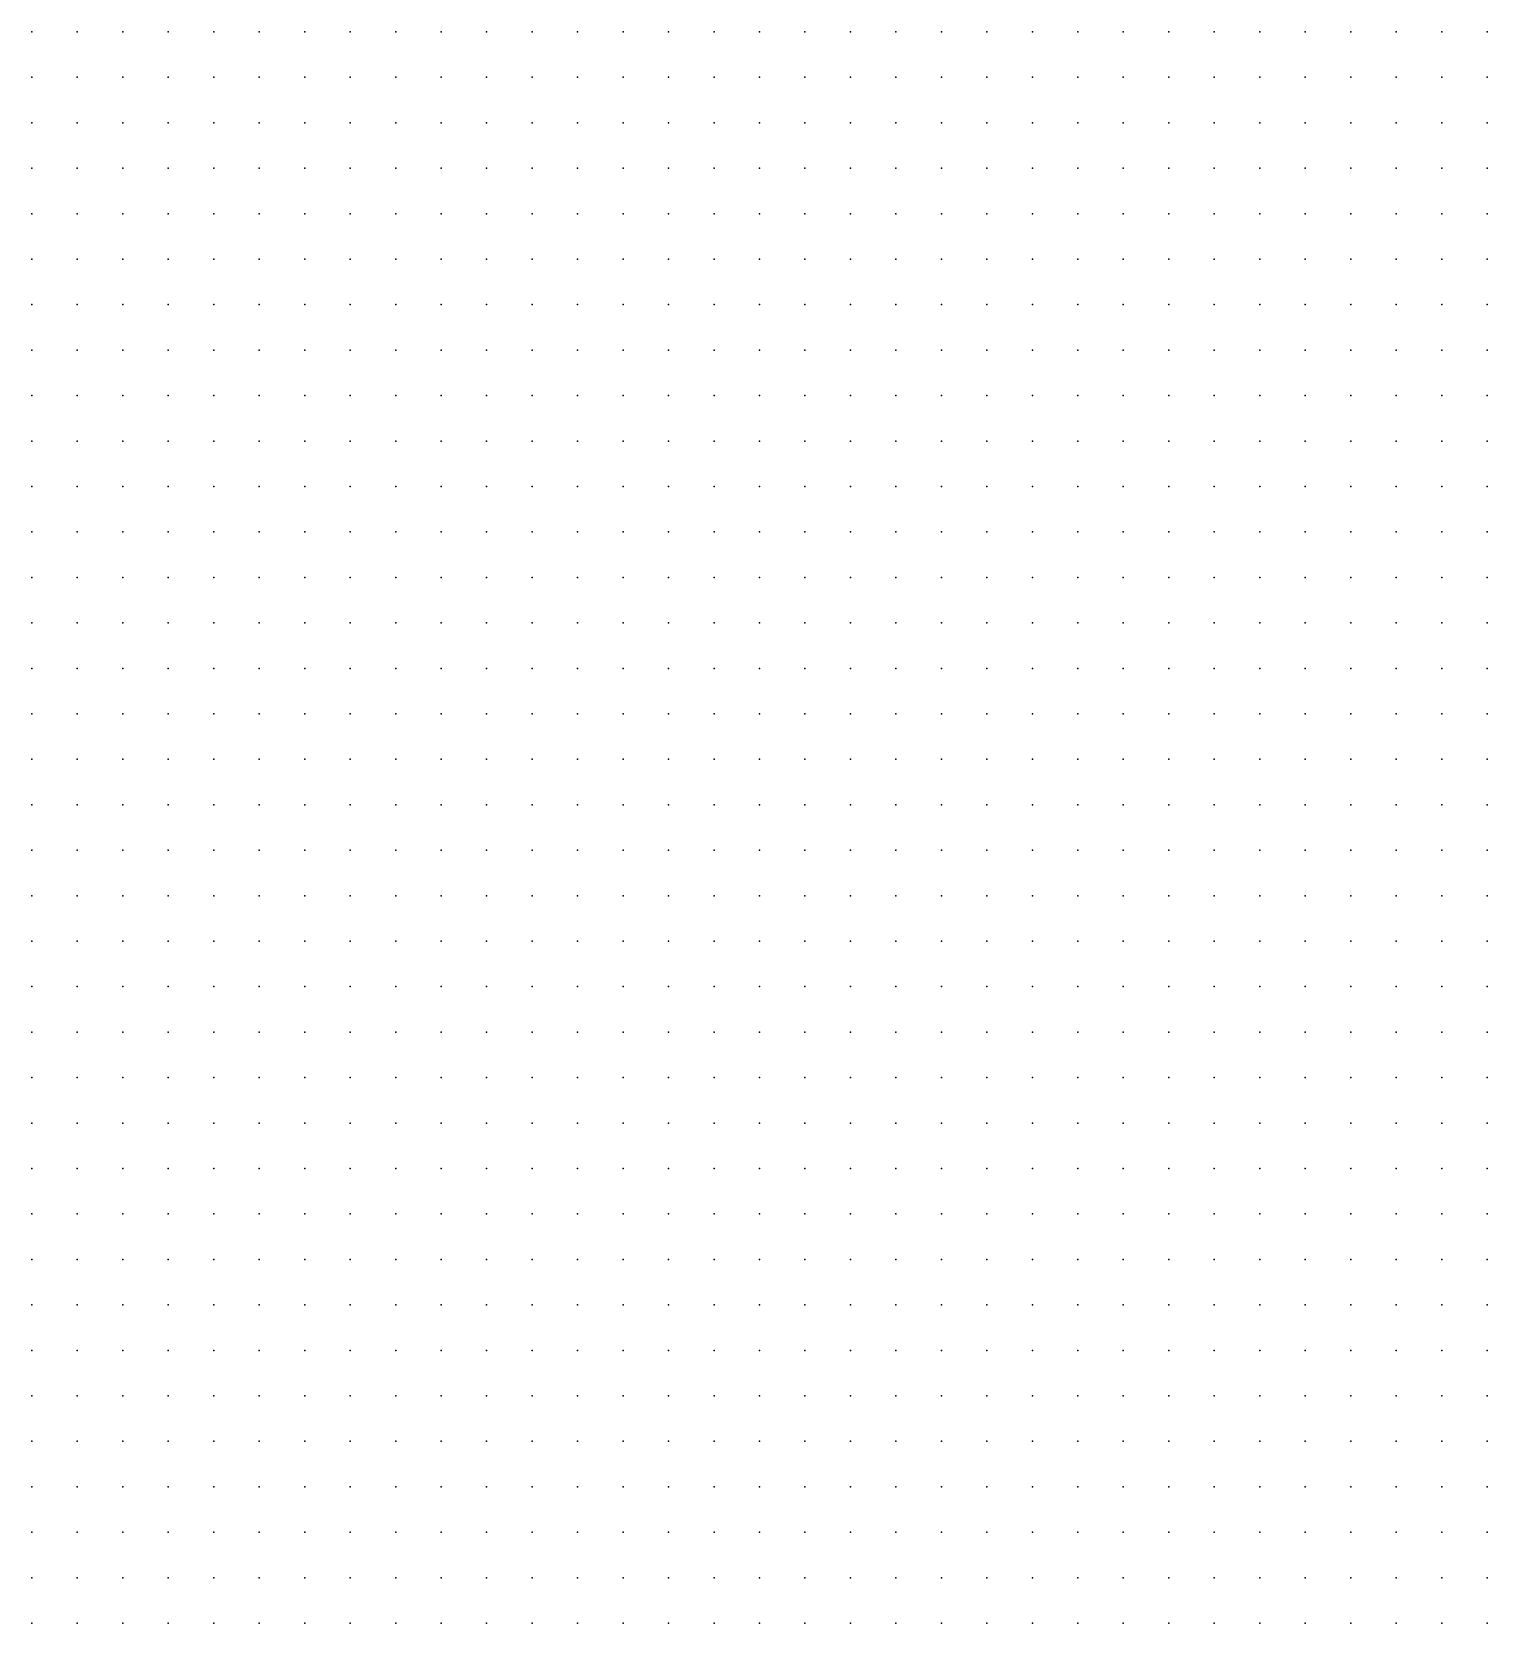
# Model space of a CAD drawing. Header units: metres. Extents: x 287878 to 288137, y 62805 to 63074.
# Drawn here: x 287975 to 288007, y 62840 to 62875 of the extents above; entities that cross this region are included whole.
import ezdxf

# ---------------------------------------------------------------- set-up
doc = ezdxf.new("R2010")
doc.units = ezdxf.units.M
doc.layers.add('SURVEY_INTERP', color=8, linetype='Continuous')

msp = doc.modelspace()

# ---------------------------------------------------------------- linework, layer by layer
at = {"layer": 'SURVEY_INTERP'}
for p in [(287975, 62875, 117.799), (287976, 62875, 117.784), (287977, 62875, 117.769), (287978, 62875, 117.754), (287979, 62875, 117.74), (287980, 62875, 117.725), (287981, 62875, 117.711), (287982, 62875, 117.697), (287983, 62875, 117.684), (287984, 62875, 117.67), (287985, 62875, 117.657), (287986, 62875, 117.645), (287987, 62875, 117.632), (287988, 62875, 117.621), (287989, 62875, 117.609), (287990, 62875, 117.598), (287991, 62875, 117.587), (287992, 62875, 117.577), (287993, 62875, 117.567), (287994, 62875, 117.558), (287995, 62875, 117.55), (287996, 62875, 117.542), (287997, 62875, 117.535), (287998, 62875, 117.528), (287999, 62875, 117.522), (288000, 62875, 117.517), (288001, 62875, 117.513), (288002, 62875, 117.51), (288003, 62875, 117.508), (288004, 62875, 117.507), (288005, 62875, 117.507), (288006, 62875, 117.509), (288007, 62875, 117.512), (287975, 62874, 117.774), (287976, 62874, 117.759), (287977, 62874, 117.744), (287978, 62874, 117.729), (287979, 62874, 117.715), (287980, 62874, 117.7), (287981, 62874, 117.686), (287982, 62874, 117.672), (287983, 62874, 117.658), (287984, 62874, 117.645), (287985, 62874, 117.632), (287986, 62874, 117.619), (287987, 62874, 117.606), (287988, 62874, 117.594), (287989, 62874, 117.583), (287990, 62874, 117.571), (287991, 62874, 117.561), (287992, 62874, 117.55), (287993, 62874, 117.54), (287994, 62874, 117.531), (287995, 62874, 117.522), (287996, 62874, 117.514), (287997, 62874, 117.507), (287998, 62874, 117.5), (287999, 62874, 117.494), (288000, 62874, 117.489), (288001, 62874, 117.485), (288002, 62874, 117.482), (288003, 62874, 117.48), (288004, 62874, 117.479), (288005, 62874, 117.479), (288006, 62874, 117.48), (288007, 62874, 117.483), (287975, 62873, 117.75), (287976, 62873, 117.734), (287977, 62873, 117.719), (287978, 62873, 117.704), (287979, 62873, 117.69), (287980, 62873, 117.675), (287981, 62873, 117.661), (287982, 62873, 117.647), (287983, 62873, 117.633), (287984, 62873, 117.619), (287985, 62873, 117.606), (287986, 62873, 117.593), (287987, 62873, 117.58), (287988, 62873, 117.568), (287989, 62873, 117.556), (287990, 62873, 117.545), (287991, 62873, 117.534), (287992, 62873, 117.523), (287993, 62873, 117.513), (287994, 62873, 117.504), (287995, 62873, 117.495), (287996, 62873, 117.487), (287997, 62873, 117.479), (287998, 62873, 117.472), (287999, 62873, 117.466), (288000, 62873, 117.461), (288001, 62873, 117.457), (288002, 62873, 117.453), (288003, 62873, 117.451), (288004, 62873, 117.45), (288005, 62873, 117.45), (288006, 62873, 117.451), (288007, 62873, 117.454), (287975, 62872, 117.725), (287976, 62872, 117.71), (287977, 62872, 117.695), (287978, 62872, 117.68), (287979, 62872, 117.665), (287980, 62872, 117.65), (287981, 62872, 117.636), (287982, 62872, 117.621), (287983, 62872, 117.607), (287984, 62872, 117.594), (287985, 62872, 117.58), (287986, 62872, 117.567), (287987, 62872, 117.555), (287988, 62872, 117.542), (287989, 62872, 117.53), (287990, 62872, 117.519), (287991, 62872, 117.507), (287992, 62872, 117.497), (287993, 62872, 117.486), (287994, 62872, 117.477), (287995, 62872, 117.468), (287996, 62872, 117.459), (287997, 62872, 117.452), (287998, 62872, 117.444), (287999, 62872, 117.438), (288000, 62872, 117.433), (288001, 62872, 117.428), (288002, 62872, 117.425), (288003, 62872, 117.422), (288004, 62872, 117.421), (288005, 62872, 117.421), (288006, 62872, 117.422), (288007, 62872, 117.425), (287975, 62871, 117.701), (287976, 62871, 117.685), (287977, 62871, 117.67), (287978, 62871, 117.655), (287979, 62871, 117.64), (287980, 62871, 117.625), (287981, 62871, 117.611), (287982, 62871, 117.596), (287983, 62871, 117.582), (287984, 62871, 117.568), (287985, 62871, 117.555), (287986, 62871, 117.541), (287987, 62871, 117.529), (287988, 62871, 117.516), (287989, 62871, 117.504), (287990, 62871, 117.492), (287991, 62871, 117.481), (287992, 62871, 117.47), (287993, 62871, 117.459), (287994, 62871, 117.449), (287995, 62871, 117.44), (287996, 62871, 117.432), (287997, 62871, 117.424), (287998, 62871, 117.416), (287999, 62871, 117.41), (288000, 62871, 117.404), (288001, 62871, 117.399), (288002, 62871, 117.396), (288003, 62871, 117.393), (288004, 62871, 117.391), (288005, 62871, 117.391), (288006, 62871, 117.392), (288007, 62871, 117.395), (287975, 62870, 117.677), (287976, 62870, 117.661), (287977, 62870, 117.646), (287978, 62870, 117.63), (287979, 62870, 117.615), (287980, 62870, 117.6), (287981, 62870, 117.586), (287982, 62870, 117.571), (287983, 62870, 117.557), (287984, 62870, 117.543), (287985, 62870, 117.529), (287986, 62870, 117.516), (287987, 62870, 117.503), (287988, 62870, 117.49), (287989, 62870, 117.477), (287990, 62870, 117.465), (287991, 62870, 117.454), (287992, 62870, 117.443), (287993, 62870, 117.432), (287994, 62870, 117.422), (287995, 62870, 117.413), (287996, 62870, 117.404), (287997, 62870, 117.395), (287998, 62870, 117.388), (287999, 62870, 117.381), (288000, 62870, 117.375), (288001, 62870, 117.37), (288002, 62870, 117.366), (288003, 62870, 117.363), (288004, 62870, 117.362), (288005, 62870, 117.361), (288006, 62870, 117.362), (288007, 62870, 117.365), (287975, 62869, 117.653), (287976, 62869, 117.637), (287977, 62869, 117.621), (287978, 62869, 117.606), (287979, 62869, 117.591), (287980, 62869, 117.576), (287981, 62869, 117.561), (287982, 62869, 117.546), (287983, 62869, 117.532), (287984, 62869, 117.518), (287985, 62869, 117.504), (287986, 62869, 117.49), (287987, 62869, 117.477), (287988, 62869, 117.464), (287989, 62869, 117.451), (287990, 62869, 117.439), (287991, 62869, 117.427), (287992, 62869, 117.416), (287993, 62869, 117.405), (287994, 62869, 117.395), (287995, 62869, 117.385), (287996, 62869, 117.376), (287997, 62869, 117.367), (287998, 62869, 117.359), (287999, 62869, 117.352), (288000, 62869, 117.346), (288001, 62869, 117.341), (288002, 62869, 117.337), (288003, 62869, 117.333), (288004, 62869, 117.331), (288005, 62869, 117.331), (288006, 62869, 117.331), (288007, 62869, 117.334), (287975, 62868, 117.629), (287976, 62868, 117.613), (287977, 62868, 117.597), (287978, 62868, 117.582), (287979, 62868, 117.566), (287980, 62868, 117.551), (287981, 62868, 117.536), (287982, 62868, 117.521), (287983, 62868, 117.507), (287984, 62868, 117.492), (287985, 62868, 117.478), (287986, 62868, 117.464), (287987, 62868, 117.451), (287988, 62868, 117.438), (287989, 62868, 117.425), (287990, 62868, 117.412), (287991, 62868, 117.4), (287992, 62868, 117.389), (287993, 62868, 117.378), (287994, 62868, 117.367), (287995, 62868, 117.357), (287996, 62868, 117.348), (287997, 62868, 117.339), (287998, 62868, 117.331), (287999, 62868, 117.323), (288000, 62868, 117.317), (288001, 62868, 117.311), (288002, 62868, 117.307), (288003, 62868, 117.303), (288004, 62868, 117.301), (288005, 62868, 117.3), (288006, 62868, 117.3), (288007, 62868, 117.302), (287975, 62867, 117.605), (287976, 62867, 117.589), (287977, 62867, 117.573), (287978, 62867, 117.557), (287979, 62867, 117.542), (287980, 62867, 117.526), (287981, 62867, 117.511), (287982, 62867, 117.496), (287983, 62867, 117.481), (287984, 62867, 117.467), (287985, 62867, 117.453), (287986, 62867, 117.439), (287987, 62867, 117.425), (287988, 62867, 117.412), (287989, 62867, 117.398), (287990, 62867, 117.386), (287991, 62867, 117.374), (287992, 62867, 117.362), (287993, 62867, 117.35), (287994, 62867, 117.339), (287995, 62867, 117.329), (287996, 62867, 117.319), (287997, 62867, 117.31), (287998, 62867, 117.302), (287999, 62867, 117.294), (288000, 62867, 117.287), (288001, 62867, 117.281), (288002, 62867, 117.276), (288003, 62867, 117.272), (288004, 62867, 117.27), (288005, 62867, 117.268), (288006, 62867, 117.268), (288007, 62867, 117.27), (287975, 62866, 117.581), (287976, 62866, 117.565), (287977, 62866, 117.549), (287978, 62866, 117.533), (287979, 62866, 117.518), (287980, 62866, 117.502), (287981, 62866, 117.487), (287982, 62866, 117.471), (287983, 62866, 117.456), (287984, 62866, 117.442), (287985, 62866, 117.427), (287986, 62866, 117.413), (287987, 62866, 117.399), (287988, 62866, 117.385), (287989, 62866, 117.372), (287990, 62866, 117.359), (287991, 62866, 117.347), (287992, 62866, 117.335), (287993, 62866, 117.323), (287994, 62866, 117.312), (287995, 62866, 117.301), (287996, 62866, 117.291), (287997, 62866, 117.281), (287998, 62866, 117.273), (287999, 62866, 117.265), (288000, 62866, 117.257), (288001, 62866, 117.251), (288002, 62866, 117.246), (288003, 62866, 117.241), (288004, 62866, 117.238), (288005, 62866, 117.236), (288006, 62866, 117.236), (288007, 62866, 117.237), (287975, 62865, 117.558), (287976, 62865, 117.541), (287977, 62865, 117.525), (287978, 62865, 117.509), (287979, 62865, 117.493), (287980, 62865, 117.478), (287981, 62865, 117.462), (287982, 62865, 117.447), (287983, 62865, 117.432), (287984, 62865, 117.417), (287985, 62865, 117.402), (287986, 62865, 117.387), (287987, 62865, 117.373), (287988, 62865, 117.359), (287989, 62865, 117.346), (287990, 62865, 117.333), (287991, 62865, 117.32), (287992, 62865, 117.307), (287993, 62865, 117.295), (287994, 62865, 117.284), (287995, 62865, 117.273), (287996, 62865, 117.262), (287997, 62865, 117.253), (287998, 62865, 117.243), (287999, 62865, 117.235), (288000, 62865, 117.227), (288001, 62865, 117.22), (288002, 62865, 117.215), (288003, 62865, 117.21), (288004, 62865, 117.206), (288005, 62865, 117.204), (288006, 62865, 117.203), (288007, 62865, 117.203), (287975, 62864, 117.534), (287976, 62864, 117.518), (287977, 62864, 117.501), (287978, 62864, 117.485), (287979, 62864, 117.469), (287980, 62864, 117.453), (287981, 62864, 117.438), (287982, 62864, 117.422), (287983, 62864, 117.407), (287984, 62864, 117.392), (287985, 62864, 117.377), (287986, 62864, 117.362), (287987, 62864, 117.348), (287988, 62864, 117.333), (287989, 62864, 117.32), (287990, 62864, 117.306), (287991, 62864, 117.293), (287992, 62864, 117.28), (287993, 62864, 117.268), (287994, 62864, 117.256), (287995, 62864, 117.245), (287996, 62864, 117.234), (287997, 62864, 117.224), (287998, 62864, 117.214), (287999, 62864, 117.205), (288000, 62864, 117.197), (288001, 62864, 117.19), (288002, 62864, 117.183), (288003, 62864, 117.178), (288004, 62864, 117.174), (288005, 62864, 117.17), (288006, 62864, 117.169), (288007, 62864, 117.169), (287975, 62863, 117.511), (287976, 62863, 117.494), (287977, 62863, 117.478), (287978, 62863, 117.462), (287979, 62863, 117.445), (287980, 62863, 117.429), (287981, 62863, 117.413), (287982, 62863, 117.398), (287983, 62863, 117.382), (287984, 62863, 117.367), (287985, 62863, 117.351), (287986, 62863, 117.336), (287987, 62863, 117.322), (287988, 62863, 117.307), (287989, 62863, 117.293), (287990, 62863, 117.279), (287991, 62863, 117.266), (287992, 62863, 117.253), (287993, 62863, 117.24), (287994, 62863, 117.228), (287995, 62863, 117.216), (287996, 62863, 117.205), (287997, 62863, 117.194), (287998, 62863, 117.184), (287999, 62863, 117.175), (288000, 62863, 117.166), (288001, 62863, 117.159), (288002, 62863, 117.152), (288003, 62863, 117.146), (288004, 62863, 117.141), (288005, 62863, 117.137), (288006, 62863, 117.134), (288007, 62863, 117.134), (287975, 62862, 117.488), (287976, 62862, 117.471), (287977, 62862, 117.454), (287978, 62862, 117.438), (287979, 62862, 117.421), (287980, 62862, 117.405), (287981, 62862, 117.389), (287982, 62862, 117.373), (287983, 62862, 117.357), (287984, 62862, 117.342), (287985, 62862, 117.326), (287986, 62862, 117.311), (287987, 62862, 117.296), (287988, 62862, 117.281), (287989, 62862, 117.267), (287990, 62862, 117.253), (287991, 62862, 117.239), (287992, 62862, 117.226), (287993, 62862, 117.213), (287994, 62862, 117.2), (287995, 62862, 117.188), (287996, 62862, 117.176), (287997, 62862, 117.165), (287998, 62862, 117.155), (287999, 62862, 117.145), (288000, 62862, 117.136), (288001, 62862, 117.127), (288002, 62862, 117.12), (288003, 62862, 117.113), (288004, 62862, 117.107), (288005, 62862, 117.103), (288006, 62862, 117.1), (288007, 62862, 117.098), (287975, 62861, 117.465), (287976, 62861, 117.448), (287977, 62861, 117.431), (287978, 62861, 117.414), (287979, 62861, 117.398), (287980, 62861, 117.381), (287981, 62861, 117.365), (287982, 62861, 117.349), (287983, 62861, 117.333), (287984, 62861, 117.317), (287985, 62861, 117.301), (287986, 62861, 117.286), (287987, 62861, 117.271), (287988, 62861, 117.256), (287989, 62861, 117.241), (287990, 62861, 117.226), (287991, 62861, 117.212), (287992, 62861, 117.199), (287993, 62861, 117.185), (287994, 62861, 117.172), (287995, 62861, 117.16), (287996, 62861, 117.147), (287997, 62861, 117.136), (287998, 62861, 117.125), (287999, 62861, 117.114), (288000, 62861, 117.105), (288001, 62861, 117.096), (288002, 62861, 117.087), (288003, 62861, 117.08), (288004, 62861, 117.074), (288005, 62861, 117.068), (288006, 62861, 117.064), (288007, 62861, 117.061), (287975, 62860, 117.442), (287976, 62860, 117.425), (287977, 62860, 117.408), (287978, 62860, 117.391), (287979, 62860, 117.374), (287980, 62860, 117.357), (287981, 62860, 117.341), (287982, 62860, 117.324), (287983, 62860, 117.308), (287984, 62860, 117.292), (287985, 62860, 117.276), (287986, 62860, 117.26), (287987, 62860, 117.245), (287988, 62860, 117.23), (287989, 62860, 117.215), (287990, 62860, 117.2), (287991, 62860, 117.185), (287992, 62860, 117.171), (287993, 62860, 117.158), (287994, 62860, 117.144), (287995, 62860, 117.131), (287996, 62860, 117.119), (287997, 62860, 117.107), (287998, 62860, 117.095), (287999, 62860, 117.084), (288000, 62860, 117.074), (288001, 62860, 117.064), (288002, 62860, 117.055), (288003, 62860, 117.047), (288004, 62860, 117.04), (288005, 62860, 117.033), (288006, 62860, 117.028), (288007, 62860, 117.024), (287975, 62859, 117.419), (287976, 62859, 117.402), (287977, 62859, 117.385), (287978, 62859, 117.368), (287979, 62859, 117.351), (287980, 62859, 117.334), (287981, 62859, 117.317), (287982, 62859, 117.3), (287983, 62859, 117.284), (287984, 62859, 117.267), (287985, 62859, 117.251), (287986, 62859, 117.235), (287987, 62859, 117.219), (287988, 62859, 117.204), (287989, 62859, 117.189), (287990, 62859, 117.173), (287991, 62859, 117.159), (287992, 62859, 117.144), (287993, 62859, 117.13), (287994, 62859, 117.116), (287995, 62859, 117.103), (287996, 62859, 117.09), (287997, 62859, 117.077), (287998, 62859, 117.065), (287999, 62859, 117.053), (288000, 62859, 117.042), (288001, 62859, 117.032), (288002, 62859, 117.022), (288003, 62859, 117.014), (288004, 62859, 117.005), (288005, 62859, 116.998), (288006, 62859, 116.992), (288007, 62859, 116.987), (287975, 62858, 117.397), (287976, 62858, 117.379), (287977, 62858, 117.362), (287978, 62858, 117.345), (287979, 62858, 117.327), (287980, 62858, 117.31), (287981, 62858, 117.293), (287982, 62858, 117.276), (287983, 62858, 117.26), (287984, 62858, 117.243), (287985, 62858, 117.227), (287986, 62858, 117.21), (287987, 62858, 117.194), (287988, 62858, 117.178), (287989, 62858, 117.163), (287990, 62858, 117.147), (287991, 62858, 117.132), (287992, 62858, 117.117), (287993, 62858, 117.102), (287994, 62858, 117.088), (287995, 62858, 117.074), (287996, 62858, 117.061), (287997, 62858, 117.048), (287998, 62858, 117.035), (287999, 62858, 117.023), (288000, 62858, 117.011), (288001, 62858, 117), (288002, 62858, 116.99), (288003, 62858, 116.98), (288004, 62858, 116.971), (288005, 62858, 116.963), (288006, 62858, 116.956), (288007, 62858, 116.949), (287975, 62857, 117.374), (287976, 62857, 117.357), (287977, 62857, 117.339), (287978, 62857, 117.322), (287979, 62857, 117.304), (287980, 62857, 117.287), (287981, 62857, 117.27), (287982, 62857, 117.252), (287983, 62857, 117.235), (287984, 62857, 117.219), (287985, 62857, 117.202), (287986, 62857, 117.185), (287987, 62857, 117.169), (287988, 62857, 117.153), (287989, 62857, 117.137), (287990, 62857, 117.121), (287991, 62857, 117.105), (287992, 62857, 117.09), (287993, 62857, 117.075), (287994, 62857, 117.06), (287995, 62857, 117.046), (287996, 62857, 117.032), (287997, 62857, 117.018), (287998, 62857, 117.005), (287999, 62857, 116.992), (288000, 62857, 116.98), (288001, 62857, 116.968), (288002, 62857, 116.957), (288003, 62857, 116.946), (288004, 62857, 116.936), (288005, 62857, 116.927), (288006, 62857, 116.919), (288007, 62857, 116.912), (287975, 62856, 117.352), (287976, 62856, 117.334), (287977, 62856, 117.316), (287978, 62856, 117.299), (287979, 62856, 117.281), (287980, 62856, 117.264), (287981, 62856, 117.246), (287982, 62856, 117.229), (287983, 62856, 117.211), (287984, 62856, 117.194), (287985, 62856, 117.177), (287986, 62856, 117.16), (287987, 62856, 117.144), (287988, 62856, 117.127), (287989, 62856, 117.111), (287990, 62856, 117.095), (287991, 62856, 117.079), (287992, 62856, 117.063), (287993, 62856, 117.047), (287994, 62856, 117.032), (287995, 62856, 117.017), (287996, 62856, 117.003), (287997, 62856, 116.989), (287998, 62856, 116.975), (287999, 62856, 116.961), (288000, 62856, 116.948), (288001, 62856, 116.936), (288002, 62856, 116.924), (288003, 62856, 116.913), (288004, 62856, 116.902), (288005, 62856, 116.892), (288006, 62856, 116.882), (288007, 62856, 116.874), (287975, 62855, 117.33), (287976, 62855, 117.312), (287977, 62855, 117.294), (287978, 62855, 117.276), (287979, 62855, 117.258), (287980, 62855, 117.24), (287981, 62855, 117.223), (287982, 62855, 117.205), (287983, 62855, 117.188), (287984, 62855, 117.17), (287985, 62855, 117.153), (287986, 62855, 117.136), (287987, 62855, 117.119), (287988, 62855, 117.102), (287989, 62855, 117.085), (287990, 62855, 117.068), (287991, 62855, 117.052), (287992, 62855, 117.036), (287993, 62855, 117.02), (287994, 62855, 117.004), (287995, 62855, 116.989), (287996, 62855, 116.974), (287997, 62855, 116.959), (287998, 62855, 116.945), (287999, 62855, 116.931), (288000, 62855, 116.917), (288001, 62855, 116.904), (288002, 62855, 116.891), (288003, 62855, 116.879), (288004, 62855, 116.867), (288005, 62855, 116.856), (288006, 62855, 116.845), (288007, 62855, 116.836), (287975, 62854, 117.308), (287976, 62854, 117.29), (287977, 62854, 117.272), (287978, 62854, 117.254), (287979, 62854, 117.236), (287980, 62854, 117.218), (287981, 62854, 117.2), (287982, 62854, 117.182), (287983, 62854, 117.164), (287984, 62854, 117.146), (287985, 62854, 117.129), (287986, 62854, 117.111), (287987, 62854, 117.094), (287988, 62854, 117.076), (287989, 62854, 117.059), (287990, 62854, 117.042), (287991, 62854, 117.026), (287992, 62854, 117.009), (287993, 62854, 116.993), (287994, 62854, 116.977), (287995, 62854, 116.961), (287996, 62854, 116.945), (287997, 62854, 116.93), (287998, 62854, 116.915), (287999, 62854, 116.9), (288000, 62854, 116.886), (288001, 62854, 116.872), (288002, 62854, 116.858), (288003, 62854, 116.845), (288004, 62854, 116.833), (288005, 62854, 116.82), (288006, 62854, 116.809), (288007, 62854, 116.798), (287975, 62853, 117.286), (287976, 62853, 117.268), (287977, 62853, 117.25), (287978, 62853, 117.231), (287979, 62853, 117.213), (287980, 62853, 117.195), (287981, 62853, 117.177), (287982, 62853, 117.158), (287983, 62853, 117.14), (287984, 62853, 117.122), (287985, 62853, 117.104), (287986, 62853, 117.087), (287987, 62853, 117.069), (287988, 62853, 117.051), (287989, 62853, 117.034), (287990, 62853, 117.017), (287991, 62853, 116.999), (287992, 62853, 116.982), (287993, 62853, 116.966), (287994, 62853, 116.949), (287995, 62853, 116.933), (287996, 62853, 116.916), (287997, 62853, 116.9), (287998, 62853, 116.885), (287999, 62853, 116.87), (288000, 62853, 116.855), (288001, 62853, 116.84), (288002, 62853, 116.826), (288003, 62853, 116.812), (288004, 62853, 116.798), (288005, 62853, 116.785), (288006, 62853, 116.772), (288007, 62853, 116.76), (287975, 62852, 117.265), (287976, 62852, 117.246), (287977, 62852, 117.228), (287978, 62852, 117.209), (287979, 62852, 117.191), (287980, 62852, 117.172), (287981, 62852, 117.154), (287982, 62852, 117.135), (287983, 62852, 117.117), (287984, 62852, 117.099), (287985, 62852, 117.08), (287986, 62852, 117.062), (287987, 62852, 117.044), (287988, 62852, 117.026), (287989, 62852, 117.008), (287990, 62852, 116.991), (287991, 62852, 116.973), (287992, 62852, 116.956), (287993, 62852, 116.938), (287994, 62852, 116.921), (287995, 62852, 116.904), (287996, 62852, 116.888), (287997, 62852, 116.871), (287998, 62852, 116.855), (287999, 62852, 116.839), (288000, 62852, 116.823), (288001, 62852, 116.808), (288002, 62852, 116.793), (288003, 62852, 116.778), (288004, 62852, 116.764), (288005, 62852, 116.75), (288006, 62852, 116.736), (288007, 62852, 116.722), (287975, 62851, 117.243), (287976, 62851, 117.225), (287977, 62851, 117.206), (287978, 62851, 117.187), (287979, 62851, 117.168), (287980, 62851, 117.15), (287981, 62851, 117.131), (287982, 62851, 117.112), (287983, 62851, 117.094), (287984, 62851, 117.075), (287985, 62851, 117.057), (287986, 62851, 117.038), (287987, 62851, 117.02), (287988, 62851, 117.002), (287989, 62851, 116.983), (287990, 62851, 116.965), (287991, 62851, 116.947), (287992, 62851, 116.929), (287993, 62851, 116.912), (287994, 62851, 116.894), (287995, 62851, 116.877), (287996, 62851, 116.859), (287997, 62851, 116.842), (287998, 62851, 116.826), (287999, 62851, 116.809), (288000, 62851, 116.793), (288001, 62851, 116.776), (288002, 62851, 116.761), (288003, 62851, 116.745), (288004, 62851, 116.73), (288005, 62851, 116.715), (288006, 62851, 116.7), (288007, 62851, 116.685), (287975, 62850, 117.222), (287976, 62850, 117.203), (287977, 62850, 117.184), (287978, 62850, 117.165), (287979, 62850, 117.147), (287980, 62850, 117.128), (287981, 62850, 117.109), (287982, 62850, 117.09), (287983, 62850, 117.071), (287984, 62850, 117.052), (287985, 62850, 117.033), (287986, 62850, 117.014), (287987, 62850, 116.996), (287988, 62850, 116.977), (287989, 62850, 116.958), (287990, 62850, 116.94), (287991, 62850, 116.921), (287992, 62850, 116.903), (287993, 62850, 116.885), (287994, 62850, 116.867), (287995, 62850, 116.849), (287996, 62850, 116.831), (287997, 62850, 116.814), (287998, 62850, 116.796), (287999, 62850, 116.779), (288000, 62850, 116.762), (288001, 62850, 116.745), (288002, 62850, 116.728), (288003, 62850, 116.712), (288004, 62850, 116.696), (288005, 62850, 116.68), (288006, 62850, 116.664), (288007, 62850, 116.649), (287975, 62849, 117.201), (287976, 62849, 117.182), (287977, 62849, 117.163), (287978, 62849, 117.144), (287979, 62849, 117.125), (287980, 62849, 117.106), (287981, 62849, 117.086), (287982, 62849, 117.067), (287983, 62849, 117.048), (287984, 62849, 117.029), (287985, 62849, 117.01), (287986, 62849, 116.991), (287987, 62849, 116.971), (287988, 62849, 116.952), (287989, 62849, 116.934), (287990, 62849, 116.915), (287991, 62849, 116.896), (287992, 62849, 116.877), (287993, 62849, 116.858), (287994, 62849, 116.84), (287995, 62849, 116.821), (287996, 62849, 116.803), (287997, 62849, 116.785), (287998, 62849, 116.767), (287999, 62849, 116.749), (288000, 62849, 116.731), (288001, 62849, 116.714), (288002, 62849, 116.696), (288003, 62849, 116.679), (288004, 62849, 116.662), (288005, 62849, 116.645), (288006, 62849, 116.629), (288007, 62849, 116.612), (287975, 62848, 117.181), (287976, 62848, 117.161), (287977, 62848, 117.142), (287978, 62848, 117.123), (287979, 62848, 117.103), (287980, 62848, 117.084), (287981, 62848, 117.064), (287982, 62848, 117.045), (287983, 62848, 117.025), (287984, 62848, 117.006), (287985, 62848, 116.986), (287986, 62848, 116.967), (287987, 62848, 116.948), (287988, 62848, 116.928), (287989, 62848, 116.909), (287990, 62848, 116.89), (287991, 62848, 116.87), (287992, 62848, 116.851), (287993, 62848, 116.832), (287994, 62848, 116.813), (287995, 62848, 116.794), (287996, 62848, 116.775), (287997, 62848, 116.756), (287998, 62848, 116.738), (287999, 62848, 116.719), (288000, 62848, 116.701), (288001, 62848, 116.683), (288002, 62848, 116.665), (288003, 62848, 116.647), (288004, 62848, 116.629), (288005, 62848, 116.611), (288006, 62848, 116.594), (288007, 62848, 116.577), (287975, 62847, 117.16), (287976, 62847, 117.141), (287977, 62847, 117.121), (287978, 62847, 117.102), (287979, 62847, 117.082), (287980, 62847, 117.062), (287981, 62847, 117.042), (287982, 62847, 117.023), (287983, 62847, 117.003), (287984, 62847, 116.983), (287985, 62847, 116.963), (287986, 62847, 116.944), (287987, 62847, 116.924), (287988, 62847, 116.904), (287989, 62847, 116.885), (287990, 62847, 116.865), (287991, 62847, 116.845), (287992, 62847, 116.826), (287993, 62847, 116.806), (287994, 62847, 116.786), (287995, 62847, 116.767), (287996, 62847, 116.748), (287997, 62847, 116.728), (287998, 62847, 116.709), (287999, 62847, 116.69), (288000, 62847, 116.671), (288001, 62847, 116.652), (288002, 62847, 116.633), (288003, 62847, 116.615), (288004, 62847, 116.596), (288005, 62847, 116.578), (288006, 62847, 116.56), (288007, 62847, 116.541), (287975, 62846, 117.14), (287976, 62846, 117.12), (287977, 62846, 117.1), (287978, 62846, 117.081), (287979, 62846, 117.061), (287980, 62846, 117.041), (287981, 62846, 117.021), (287982, 62846, 117.001), (287983, 62846, 116.981), (287984, 62846, 116.961), (287985, 62846, 116.941), (287986, 62846, 116.921), (287987, 62846, 116.901), (287988, 62846, 116.88), (287989, 62846, 116.86), (287990, 62846, 116.84), (287991, 62846, 116.82), (287992, 62846, 116.8), (287993, 62846, 116.78), (287994, 62846, 116.76), (287995, 62846, 116.74), (287996, 62846, 116.72), (287997, 62846, 116.7), (287998, 62846, 116.681), (287999, 62846, 116.661), (288000, 62846, 116.641), (288001, 62846, 116.622), (288002, 62846, 116.602), (288003, 62846, 116.583), (288004, 62846, 116.564), (288005, 62846, 116.545), (288006, 62846, 116.526), (288007, 62846, 116.507), (287975, 62845, 117.12), (287976, 62845, 117.1), (287977, 62845, 117.08), (287978, 62845, 117.06), (287979, 62845, 117.04), (287980, 62845, 117.02), (287981, 62845, 117), (287982, 62845, 116.979), (287983, 62845, 116.959), (287984, 62845, 116.939), (287985, 62845, 116.918), (287986, 62845, 116.898), (287987, 62845, 116.877), (287988, 62845, 116.857), (287989, 62845, 116.836), (287990, 62845, 116.816), (287991, 62845, 116.795), (287992, 62845, 116.775), (287993, 62845, 116.755), (287994, 62845, 116.734), (287995, 62845, 116.714), (287996, 62845, 116.693), (287997, 62845, 116.673), (287998, 62845, 116.652), (287999, 62845, 116.632), (288000, 62845, 116.612), (288001, 62845, 116.592), (288002, 62845, 116.572), (288003, 62845, 116.552), (288004, 62845, 116.532), (288005, 62845, 116.512), (288006, 62845, 116.492), (288007, 62845, 116.472), (287975, 62844, 117.1), (287976, 62844, 117.08), (287977, 62844, 117.06), (287978, 62844, 117.04), (287979, 62844, 117.019), (287980, 62844, 116.999), (287981, 62844, 116.978), (287982, 62844, 116.958), (287983, 62844, 116.937), (287984, 62844, 116.917), (287985, 62844, 116.896), (287986, 62844, 116.875), (287987, 62844, 116.854), (287988, 62844, 116.834), (287989, 62844, 116.813), (287990, 62844, 116.792), (287991, 62844, 116.771), (287992, 62844, 116.75), (287993, 62844, 116.729), (287994, 62844, 116.708), (287995, 62844, 116.687), (287996, 62844, 116.666), (287997, 62844, 116.645), (287998, 62844, 116.625), (287999, 62844, 116.604), (288000, 62844, 116.583), (288001, 62844, 116.562), (288002, 62844, 116.541), (288003, 62844, 116.521), (288004, 62844, 116.5), (288005, 62844, 116.48), (288006, 62844, 116.459), (288007, 62844, 116.439), (287975, 62843, 117.081), (287976, 62843, 117.06), (287977, 62843, 117.04), (287978, 62843, 117.019), (287979, 62843, 116.999), (287980, 62843, 116.978), (287981, 62843, 116.958), (287982, 62843, 116.937), (287983, 62843, 116.916), (287984, 62843, 116.895), (287985, 62843, 116.874), (287986, 62843, 116.853), (287987, 62843, 116.832), (287988, 62843, 116.811), (287989, 62843, 116.789), (287990, 62843, 116.768), (287991, 62843, 116.747), (287992, 62843, 116.726), (287993, 62843, 116.704), (287994, 62843, 116.683), (287995, 62843, 116.661), (287996, 62843, 116.64), (287997, 62843, 116.618), (287998, 62843, 116.597), (287999, 62843, 116.576), (288000, 62843, 116.554), (288001, 62843, 116.533), (288002, 62843, 116.511), (288003, 62843, 116.49), (288004, 62843, 116.469), (288005, 62843, 116.448), (288006, 62843, 116.427), (288007, 62843, 116.406), (287975, 62842, 117.061), (287976, 62842, 117.041), (287977, 62842, 117.02), (287978, 62842, 117), (287979, 62842, 116.979), (287980, 62842, 116.958), (287981, 62842, 116.937), (287982, 62842, 116.916), (287983, 62842, 116.895), (287984, 62842, 116.874), (287985, 62842, 116.852), (287986, 62842, 116.831), (287987, 62842, 116.809), (287988, 62842, 116.788), (287989, 62842, 116.766), (287990, 62842, 116.745), (287991, 62842, 116.723), (287992, 62842, 116.701), (287993, 62842, 116.679), (287994, 62842, 116.658), (287995, 62842, 116.636), (287996, 62842, 116.614), (287997, 62842, 116.592), (287998, 62842, 116.57), (287999, 62842, 116.548), (288000, 62842, 116.526), (288001, 62842, 116.504), (288002, 62842, 116.482), (288003, 62842, 116.46), (288004, 62842, 116.438), (288005, 62842, 116.416), (288006, 62842, 116.395), (288007, 62842, 116.373), (287975, 62841, 117.042), (287976, 62841, 117.022), (287977, 62841, 117.001), (287978, 62841, 116.98), (287979, 62841, 116.959), (287980, 62841, 116.938), (287981, 62841, 116.917), (287982, 62841, 116.895), (287983, 62841, 116.874), (287984, 62841, 116.852), (287985, 62841, 116.831), (287986, 62841, 116.809), (287987, 62841, 116.787), (287988, 62841, 116.766), (287989, 62841, 116.744), (287990, 62841, 116.722), (287991, 62841, 116.699), (287992, 62841, 116.677), (287993, 62841, 116.655), (287994, 62841, 116.633), (287995, 62841, 116.61), (287996, 62841, 116.588), (287997, 62841, 116.565), (287998, 62841, 116.543), (287999, 62841, 116.52), (288000, 62841, 116.498), (288001, 62841, 116.475), (288002, 62841, 116.453), (288003, 62841, 116.43), (288004, 62841, 116.408), (288005, 62841, 116.385), (288006, 62841, 116.363), (288007, 62841, 116.341), (287975, 62840, 117.023), (287976, 62840, 117.003), (287977, 62840, 116.982), (287978, 62840, 116.961), (287979, 62840, 116.939), (287980, 62840, 116.918), (287981, 62840, 116.897), (287982, 62840, 116.875), (287983, 62840, 116.853), (287984, 62840, 116.832), (287985, 62840, 116.81), (287986, 62840, 116.788), (287987, 62840, 116.766), (287988, 62840, 116.743), (287989, 62840, 116.721), (287990, 62840, 116.699), (287991, 62840, 116.676), (287992, 62840, 116.654), (287993, 62840, 116.631), (287994, 62840, 116.608), (287995, 62840, 116.585), (287996, 62840, 116.562), (287997, 62840, 116.54), (287998, 62840, 116.516), (287999, 62840, 116.493), (288000, 62840, 116.47), (288001, 62840, 116.447), (288002, 62840, 116.424), (288003, 62840, 116.401), (288004, 62840, 116.378), (288005, 62840, 116.355), (288006, 62840, 116.332), (288007, 62840, 116.309)]:
    msp.add_point(p, dxfattribs=at)

doc.saveas('drawing.dxf')
